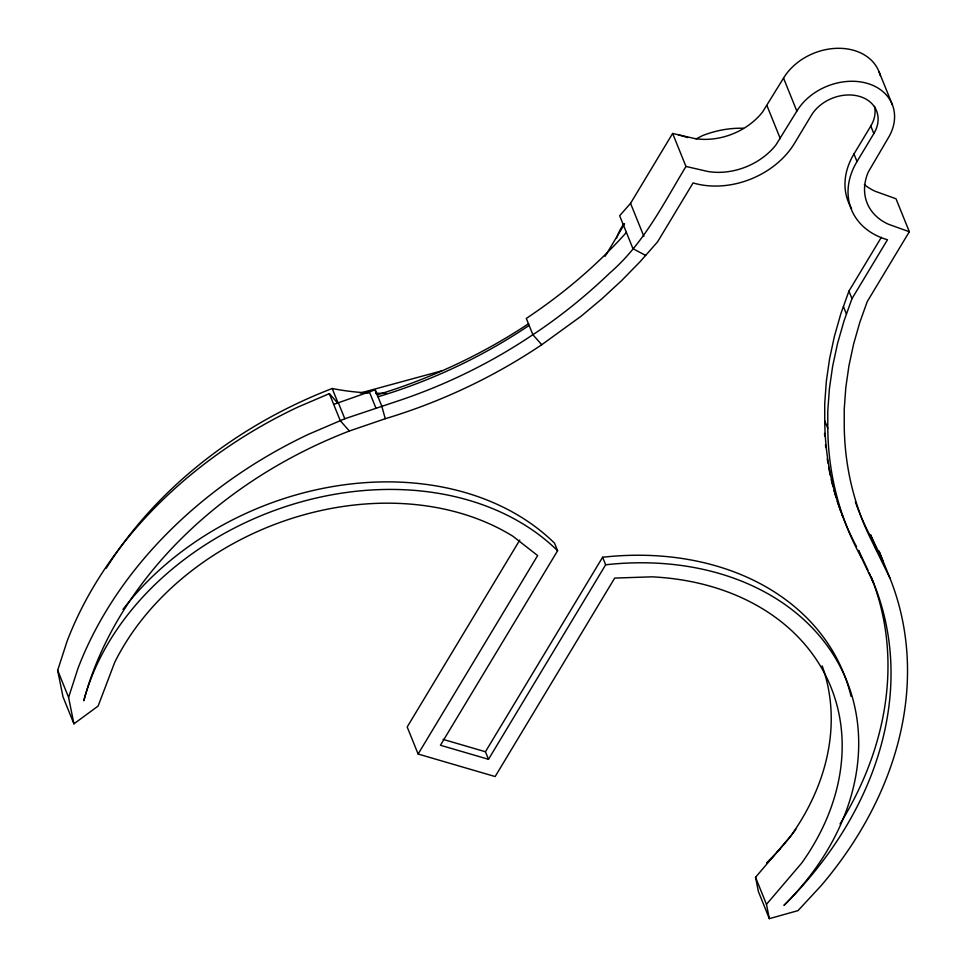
<?xml version="1.0" encoding="UTF-8"?>
<svg xmlns="http://www.w3.org/2000/svg" width="967" height="967" viewBox="0 0 967 967"><rect width="100%" height="100%" fill="white"/><g stroke="black" fill="none" stroke-linecap="round" stroke-linejoin="round"><path stroke-width="1.45" d="M883.052 561.948A408.267 314.577 -22 0 0 878.991 551.033L889.93 578.085A408.267 314.577 -22 0 1 821.213 885.579L798.017 910.624L769.345 918.65L766.468 904.35L801.716 863.035A256.11 197.328 -22 0 0 651.903 576.84L614.686 578.073L495.152 776.549L418.119 754.03L537.652 555.566L512.848 536.202A256.11 197.328 -22 0 0 114.759 662.238L98.126 706.043L73.915 723.836L62.988 696.796L57.669 670.361L67.074 641.278A408.267 314.577 -22 0 1 297.437 407.3L329.336 393.642L337.531 402.925M73.915 723.836L68.597 697.412L78.001 668.33A408.267 314.577 -22 0 1 308.376 434.352L344.808 418.747L395.588 401.752A433.095 333.712 -22 0 0 532.877 334.703C560.437 316.523 586.171 295.66 609.984 272.815C643.599 243.769 663.386 203.868 685.966 166.445L672.633 133.458L694.584 138.523A59.833 46.102 -22 0 0 762.612 111.93L783.536 78.109A53.536 41.255 -22 0 1 837.144 48.314A53.536 41.255 -22 0 1 880.308 75.752M881.336 237.326L848.929 291.127L840.903 313.55L834.461 336.093L829.601 358.672L826.35 381.203L824.73 403.614L824.73 420.802A449.957 346.694 -22 0 0 856.544 546.706M874.47 106.358A36.589 28.188 -22 0 1 870.796 126.048L853.958 153.995L857.016 161.537A76.828 59.192 -22 0 0 887.476 239.743L851.975 298.67L843.961 321.092L837.507 343.636L832.647 366.215L829.396 388.746L827.776 411.156L827.776 428.345A449.957 346.694 -22 0 0 861.597 557.947L874.168 584.406A391.297 301.499 -22 0 1 783.959 905.402A273.141 210.455 -22 0 0 840.009 666.299A273.141 210.455 -22 0 0 605.656 564.788L602.61 557.246L485.446 751.758L488.504 759.3L605.656 564.788M645.654 255.397L632.974 248.712L619.654 215.726L630.544 203.36L672.633 133.458M605.076 256.315L624.537 223.993M519.738 540.106L407.192 726.979L418.119 754.03M685.966 166.445L707.917 171.497A59.833 46.102 -22 0 0 775.945 144.905L796.856 111.096A53.536 41.255 -22 0 1 867.326 83.392A53.536 41.255 -22 0 1 888.322 137.834L868.342 171.921A59.833 46.102 -22 0 0 888.77 224.368L909.331 231.742L867.23 301.631L859.832 322.301L853.619 344.022L848.941 365.78L845.811 387.501L844.239 409.101L844.239 425.71A433.095 333.712 -22 0 0 871.751 540.94L889.93 578.085M122.978 609.391A273.141 210.455 -22 0 1 554.55 543.188L557.596 550.731L440.432 745.255L488.504 759.3M857.016 161.537L873.842 133.591A36.589 28.188 -22 0 0 859.494 96.398A36.589 28.188 -22 0 0 811.349 115.327L794.523 143.273A76.828 59.192 -22 0 1 693.073 182.92L657.584 241.847L640.239 261.549L621.672 280.551L601.945 298.779L581.143 316.185L541.725 344.736A449.957 346.694 -22 0 1 385.277 418.711L349.365 431.016A391.297 301.499 -22 0 0 83.791 700.749A273.141 210.455 -22 0 1 289.423 505.366A273.141 210.455 -22 0 1 557.596 550.731M769.345 918.65L758.418 891.598L755.541 877.299L790.776 835.984A256.11 197.328 -22 0 0 822.18 665.888M626.398 232.418C597.002 265.309 563.024 294.016 526.302 318.409L532.877 334.703L541.725 344.736M696.083 138.946L702.55 135.61A84.214 64.886 -22 0 1 743.49 128.26M333.688 404.411L375.184 389.81L381.76 406.092L385.277 418.711M378 396.808L391.84 392.457A433.095 333.712 -22 0 0 529.13 325.408M360.22 393.037L441.822 370.82M678.266 134.788L687.9 137.592M443.043 739.368L485.446 751.758M349.365 431.016L340.275 420.693L329.336 393.642M873.237 541.556L868.003 531.645A433.095 333.712 -22 0 1 855.372 501.909M883.342 561.803L870.409 534.57L876.996 550.852M867.979 570.252L858.551 550.404L861.597 557.947M869.236 572.899L870.493 575.546M879.1 71.896L892.42 104.871M870.796 126.048L873.842 133.591M909.331 231.742L895.998 198.755L875.449 191.381A59.833 46.102 -22 0 1 864.353 184.54M783.536 78.109L796.856 111.096M848.929 291.127L851.975 298.67M766.964 105.633L780.284 138.607M843.417 306.551L846.463 314.094M824.73 420.802L827.776 428.345M874.168 584.406L871.122 576.864A391.297 301.499 -22 0 1 840.057 823.908M630.544 203.36L643.865 236.335M755.541 877.299L766.468 904.35M369.334 391.816L375.921 408.098M338.232 402.465L344.808 418.747M106.285 568.173A391.297 301.499 -22 0 1 332.189 388.504L337.918 402.671M57.669 670.361L68.597 697.412M375.184 389.81L376.356 394.016M780.321 848.845A391.297 301.499 -22 0 1 777.263 852.132M774.168 855.396A391.297 301.499 -22 0 1 766.783 862.902A273.141 210.455 -22 0 0 795.841 829.348M385.942 393.279A244.264 188.202 -22 0 1 375.788 393.218M368.596 392.953A244.264 188.202 -22 0 1 332.189 388.504M528.671 323.655A449.957 346.694 -22 0 1 377.19 394.838M616.487 238.208A66.348 51.13 -22 0 1 623.957 223.679M842.91 517.007A449.957 346.694 -22 0 1 841.906 514.396M840.915 511.785A449.957 346.694 -22 0 1 837.253 501.196M835.984 497.195A449.957 346.694 -22 0 1 834.025 490.462M832.925 486.389A449.957 346.694 -22 0 1 831.245 479.572M830.315 475.462A449.957 346.694 -22 0 1 828.646 467.17M827.909 463A449.957 346.694 -22 0 1 827.244 458.805M825.758 447.576A449.957 346.694 -22 0 1 825.455 444.747M824.718 436.226A449.957 346.694 -22 0 1 824.537 433.373M851.564 208.401A76.828 59.192 -22 0 1 853.958 153.995M602.61 557.246A273.141 210.455 -22 0 1 851.057 696.385"/></g></svg>
